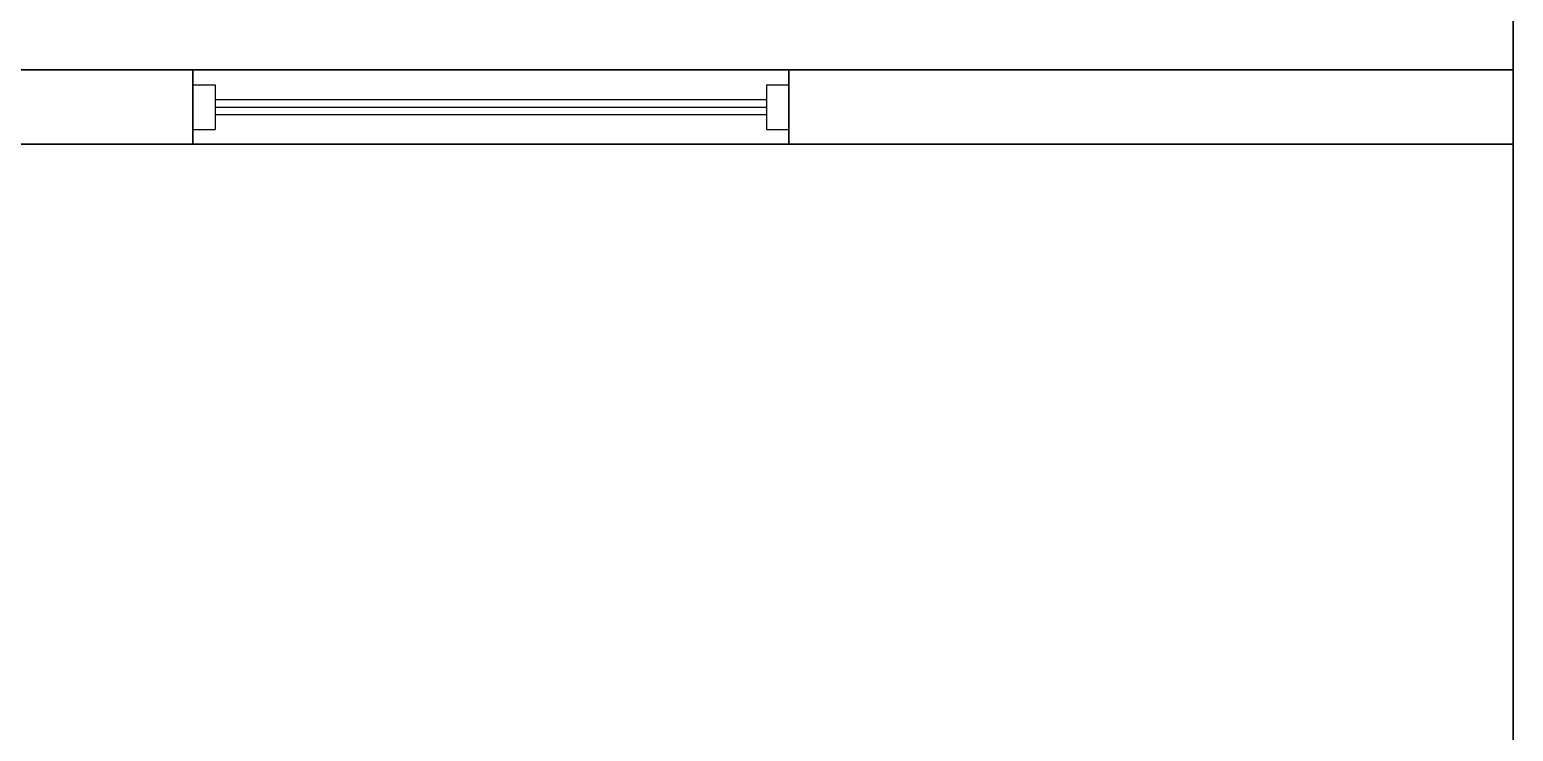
# Model space of a CAD drawing. Header units: metres. Extents: x -32982 to 1660, y -22516 to -303.
# Drawn here: x -23224 to -18817, y -12818 to -10733 of the extents above; entities that cross this region are included whole.
import ezdxf

# ---------------------------------------------------------------- set-up
doc = ezdxf.new("R2010")
doc.units = ezdxf.units.M
doc.header["$LTSCALE"] = 5
doc.header["$MEASUREMENT"] = 0
doc.linetypes.add('HIDDEN', pattern=[0.375, 0.25, -0.125])
for name, color, linetype, lineweight in [('A-FLOR-LEVL', 7, 'Continuous', 35), ('A-FLOR-OVHD', 3, 'HIDDEN', 18), ('A-GLAZ-FULL', 4, 'Continuous', 25), ('A-WALL-FULL-EXTR', 7, 'Continuous', 35)]:
    doc.layers.add(name, color=color, linetype=linetype, lineweight=lineweight)

msp = doc.modelspace()

# ---------------------------------------------------------------- linework, layer by layer
at = {"layer": 'A-FLOR-LEVL'}
for p, q in [((-23741.8, -10851.9), (-18817.2, -10851.9)), ((-20968.6, -10851.9), (-22739.2, -10851.9)), ((-22739.2, -10851.9), (-22739.2, -11073.3)), ((-20968.6, -10851.9), (-20968.6, -11073.3)), ((-25567.7, -11073.3), (-18817.2, -11073.3)), ((-20968.6, -11073.3), (-22739.2, -11073.3))]:
    msp.add_line(p, q, dxfattribs=at)
at = {"layer": 'A-FLOR-OVHD'}
msp.add_line((-22407.2, -11073.3), (-21300.6, -11073.3), dxfattribs=at)
at = {"layer": 'A-GLAZ-FULL'}
for p, q in [((-22739.2, -10896.2), (-22672.8, -10896.2)), ((-21035, -10896.2), (-20968.6, -10896.2)), ((-22672.8, -10940.5), (-21035, -10940.5)), ((-22672.8, -10962.6), (-21035, -10962.6)), ((-22672.8, -10984.7), (-21035, -10984.7)), ((-22739.2, -11029), (-22672.8, -11029)), ((-21035, -11029), (-20968.6, -11029))]:
    msp.add_line(p, q, dxfattribs=at)
at = {"layer": 'A-GLAZ-FULL', "ltscale": 0.001}
for p, q in [((-22672.8, -10896.2), (-22672.8, -11029)), ((-21035, -10896.2), (-21035, -11029))]:
    msp.add_line(p, q, dxfattribs=at)
at = {"layer": 'A-WALL-FULL-EXTR'}
msp.add_line((-18817.2, -13839.9), (-18817.2, -560.1), dxfattribs=at)

doc.saveas('drawing.dxf')
